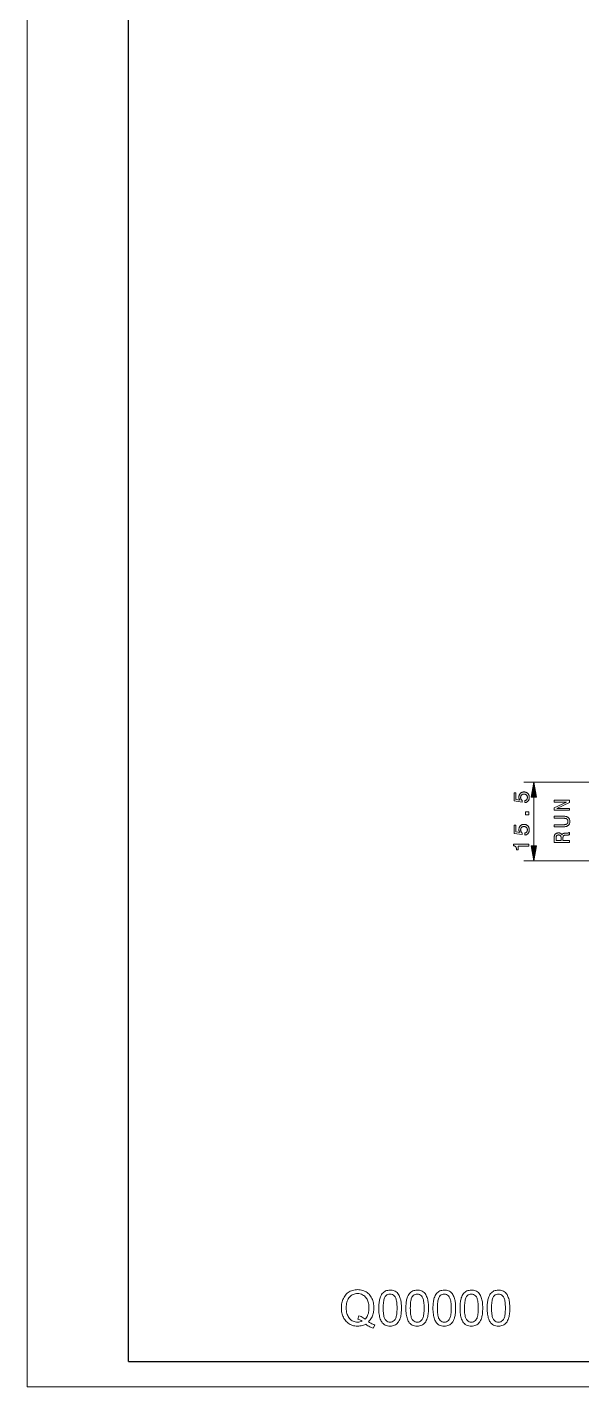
# Model space of a CAD drawing. Extents: x 0 to 297, y 0 to 420.
# Drawn here: x 0 to 109.5, y 0 to 268.2 of the extents above; entities that cross this region are included whole.
import ezdxf

# ---------------------------------------------------------------- set-up
doc = ezdxf.new("R2010")
doc.units = 0

msp = doc.modelspace()

# ---------------------------------------------------------------- linework, layer by layer
at = {"color": 7, "lineweight": 13}
for p, q in [((0, 0), (0, 420)), ((145.6, 119.26), (98.02, 119.26)), ((145.6, 103.76), (98.02, 103.76)), ((0, 0), (297, 0))]:
    msp.add_line(p, q, dxfattribs=at)
at = {"color": 7, "lineweight": 30}
for q in [(20, 415), (292, 5)]:
    msp.add_line((20, 5), q, dxfattribs=at)
at = {"color": 7, "lineweight": 13, "ltscale": 0.239779}
msp.add_line((100.02, 106.71), (100.02, 116.3), dxfattribs=at)
at = {"color": 7, "lineweight": 13}
for points in [[(100.54, 116.3), (100.02, 119.26), (99.5, 116.3)], [(98.24, 115.24), (98.24, 115.64), (98.28, 115.65), (98.33, 115.66), (98.37, 115.67), (98.41, 115.69), (98.45, 115.71), (98.48, 115.73), (98.52, 115.75), (98.55, 115.78), (98.58, 115.81), (98.6, 115.84), (98.63, 115.87), (98.65, 115.9), (98.67, 115.94), (98.69, 115.98), (98.7, 116.02), (98.72, 116.06), (98.72, 116.1), (98.73, 116.15), (98.74, 116.19), (98.74, 116.24), (98.73, 116.3), (98.73, 116.36), (98.72, 116.41), (98.71, 116.46), (98.69, 116.51), (98.67, 116.56), (98.65, 116.61), (98.62, 116.65), (98.59, 116.69), (98.55, 116.73), (98.52, 116.76), (98.48, 116.79), (98.43, 116.82), (98.39, 116.84), (98.34, 116.86), (98.29, 116.88), (98.24, 116.89), (98.19, 116.9), (98.13, 116.91), (98.07, 116.91), (98.01, 116.91), (97.95, 116.9), (97.9, 116.89), (97.85, 116.88), (97.8, 116.87), (97.75, 116.85), (97.7, 116.82), (97.66, 116.79), (97.62, 116.76), (97.58, 116.73), (97.55, 116.69), (97.52, 116.65), (97.49, 116.61), (97.47, 116.56), (97.45, 116.52), (97.43, 116.47), (97.42, 116.41), (97.41, 116.36), (97.4, 116.3), (97.4, 116.24), (97.4, 116.21), (97.4, 116.17), (97.41, 116.14), (97.41, 116.11), (97.42, 116.08), (97.43, 116.04), (97.44, 116.01), (97.45, 115.98), (97.46, 115.95), (97.47, 115.92), (97.49, 115.89), (97.5, 115.87), (97.52, 115.84), (97.54, 115.81), (97.56, 115.79), (97.58, 115.76), (97.6, 115.74), (97.63, 115.72), (97.65, 115.69), (97.68, 115.67), (97.68, 115.33), (96.09, 115.56), (96.09, 117.17), (96.44, 117.17), (96.44, 115.85), (97.25, 115.73), (97.23, 115.75), (97.21, 115.78), (97.2, 115.8), (97.18, 115.82), (97.17, 115.85), (97.15, 115.88), (97.14, 115.9), (97.13, 115.93), (97.12, 115.96), (97.11, 115.99), (97.1, 116.02), (97.09, 116.05), (97.08, 116.08), (97.07, 116.11), (97.07, 116.14), (97.06, 116.17), (97.06, 116.2), (97.06, 116.24), (97.06, 116.27), (97.06, 116.31), (97.06, 116.4), (97.07, 116.48), (97.08, 116.57), (97.1, 116.65), (97.12, 116.72), (97.15, 116.79), (97.19, 116.86), (97.23, 116.93), (97.28, 116.99), (97.33, 117.05), (97.39, 117.1), (97.45, 117.15), (97.51, 117.19), (97.58, 117.23), (97.65, 117.26), (97.72, 117.29), (97.8, 117.3), (97.88, 117.32), (97.96, 117.33), (98.05, 117.33), (98.14, 117.33), (98.23, 117.32), (98.32, 117.3), (98.4, 117.28), (98.48, 117.26), (98.55, 117.22), (98.62, 117.18), (98.69, 117.14), (98.75, 117.09), (98.81, 117.03), (98.87, 116.97), (98.92, 116.91), (98.96, 116.84), (99, 116.76), (99.03, 116.69), (99.06, 116.61), (99.08, 116.53), (99.1, 116.44), (99.1, 116.35), (99.11, 116.26), (99.11, 116.17), (99.1, 116.09), (99.09, 116.01), (99.07, 115.94), (99.05, 115.87), (99.02, 115.8), (98.99, 115.73), (98.95, 115.67), (98.91, 115.61), (98.87, 115.55), (98.82, 115.5), (98.77, 115.45), (98.71, 115.41), (98.65, 115.37), (98.59, 115.33), (98.53, 115.31), (98.46, 115.28), (98.39, 115.26), (98.32, 115.25)], [(107.02, 113.73), (104.03, 113.73), (104.03, 114.2), (106.48, 115.33), (104.03, 115.33), (104.03, 115.7), (107.02, 115.7), (107.02, 115.23), (104.57, 114.09), (107.02, 114.09)], [(99.02, 112.81), (98.38, 112.81), (98.38, 113.41), (99.02, 113.41)], [(98.24, 108.84), (98.24, 109.25), (98.28, 109.25), (98.33, 109.26), (98.37, 109.28), (98.41, 109.29), (98.45, 109.31), (98.48, 109.33), (98.52, 109.36), (98.55, 109.38), (98.58, 109.41), (98.6, 109.44), (98.63, 109.47), (98.65, 109.51), (98.67, 109.54), (98.69, 109.58), (98.7, 109.62), (98.72, 109.66), (98.72, 109.71), (98.73, 109.75), (98.74, 109.8), (98.74, 109.85), (98.73, 109.91), (98.73, 109.96), (98.72, 110.02), (98.71, 110.07), (98.69, 110.12), (98.67, 110.17), (98.65, 110.21), (98.62, 110.25), (98.59, 110.29), (98.55, 110.33), (98.52, 110.37), (98.48, 110.4), (98.43, 110.42), (98.39, 110.45), (98.34, 110.47), (98.29, 110.49), (98.24, 110.5), (98.19, 110.51), (98.13, 110.51), (98.07, 110.51), (98.01, 110.51), (97.95, 110.51), (97.9, 110.5), (97.85, 110.49), (97.8, 110.47), (97.75, 110.45), (97.7, 110.43), (97.66, 110.4), (97.62, 110.37), (97.58, 110.33), (97.55, 110.3), (97.52, 110.26), (97.49, 110.21), (97.47, 110.17), (97.45, 110.12), (97.43, 110.07), (97.42, 110.02), (97.41, 109.96), (97.4, 109.91), (97.4, 109.85), (97.4, 109.81), (97.4, 109.78), (97.41, 109.74), (97.41, 109.71), (97.42, 109.68), (97.43, 109.65), (97.44, 109.62), (97.45, 109.59), (97.46, 109.56), (97.47, 109.53), (97.49, 109.5), (97.5, 109.47), (97.52, 109.44), (97.54, 109.42), (97.56, 109.39), (97.58, 109.37), (97.6, 109.34), (97.63, 109.32), (97.65, 109.3), (97.68, 109.27), (97.68, 108.93), (96.09, 109.17), (96.09, 110.77), (96.44, 110.77), (96.44, 109.46), (97.25, 109.34), (97.23, 109.36), (97.21, 109.38), (97.2, 109.4), (97.18, 109.43), (97.17, 109.45), (97.15, 109.48), (97.14, 109.51), (97.13, 109.53), (97.12, 109.56), (97.11, 109.59), (97.1, 109.62), (97.09, 109.65), (97.08, 109.68), (97.07, 109.71), (97.07, 109.74), (97.06, 109.78), (97.06, 109.81), (97.06, 109.84), (97.06, 109.88), (97.06, 109.91), (97.06, 110), (97.07, 110.09), (97.08, 110.17), (97.1, 110.25), (97.12, 110.33), (97.15, 110.4), (97.19, 110.47), (97.23, 110.53), (97.28, 110.59), (97.33, 110.65), (97.39, 110.71), (97.45, 110.75), (97.51, 110.8), (97.58, 110.83), (97.65, 110.86), (97.72, 110.89), (97.8, 110.91), (97.88, 110.92), (97.96, 110.93), (98.05, 110.93), (98.14, 110.93), (98.23, 110.92), (98.32, 110.91), (98.4, 110.89), (98.48, 110.86), (98.55, 110.83), (98.62, 110.79), (98.69, 110.74), (98.75, 110.69), (98.81, 110.64), (98.87, 110.57), (98.92, 110.51), (98.96, 110.44), (99, 110.37), (99.03, 110.29), (99.06, 110.21), (99.08, 110.13), (99.1, 110.04), (99.1, 109.95), (99.11, 109.86), (99.11, 109.78), (99.1, 109.7), (99.09, 109.62), (99.07, 109.54), (99.05, 109.47), (99.02, 109.4), (98.99, 109.34), (98.95, 109.27), (98.91, 109.21), (98.87, 109.16), (98.82, 109.1), (98.77, 109.05), (98.71, 109.01), (98.65, 108.97), (98.59, 108.94), (98.53, 108.91), (98.46, 108.89), (98.39, 108.87), (98.32, 108.85)], [(105.88, 110.48), (104.03, 110.48), (104.03, 110.88), (105.9, 110.88), (105.99, 110.88), (106.07, 110.88), (106.14, 110.89), (106.21, 110.9), (106.27, 110.92), (106.34, 110.93), (106.39, 110.96), (106.44, 110.98), (106.49, 111.01), (106.54, 111.03), (106.57, 111.07), (106.61, 111.1), (106.64, 111.14), (106.67, 111.19), (106.69, 111.23), (106.71, 111.28), (106.72, 111.33), (106.73, 111.39), (106.74, 111.45), (106.74, 111.51), (106.74, 111.58), (106.73, 111.63), (106.72, 111.69), (106.71, 111.74), (106.69, 111.79), (106.67, 111.84), (106.64, 111.88), (106.61, 111.92), (106.57, 111.95), (106.53, 111.99), (106.49, 112.02), (106.44, 112.04), (106.39, 112.07), (106.33, 112.09), (106.27, 112.1), (106.21, 112.12), (106.14, 112.13), (106.06, 112.14), (105.99, 112.14), (105.9, 112.14), (104.03, 112.14), (104.03, 112.55), (105.88, 112.55), (106, 112.54), (106.12, 112.54), (106.23, 112.52), (106.33, 112.51), (106.42, 112.48), (106.51, 112.46), (106.6, 112.42), (106.67, 112.38), (106.74, 112.34), (106.8, 112.29), (106.86, 112.24), (106.91, 112.18), (106.96, 112.12), (107, 112.05), (107.03, 111.97), (107.06, 111.89), (107.08, 111.8), (107.09, 111.71), (107.1, 111.62), (107.1, 111.51), (107.1, 111.41), (107.09, 111.31), (107.08, 111.22), (107.06, 111.14), (107.03, 111.06), (107, 110.98), (106.96, 110.91), (106.91, 110.85), (106.86, 110.79), (106.8, 110.74), (106.74, 110.69), (106.67, 110.64), (106.6, 110.61), (106.51, 110.57), (106.42, 110.55), (106.33, 110.52), (106.23, 110.51), (106.12, 110.49), (106, 110.48)], [(107.02, 107.35), (104.03, 107.35), (104.03, 108.36), (104.03, 108.44), (104.03, 108.52), (104.05, 108.6), (104.06, 108.68), (104.08, 108.75), (104.1, 108.81), (104.13, 108.87), (104.17, 108.93), (104.2, 108.98), (104.24, 109.03), (104.29, 109.07), (104.34, 109.11), (104.39, 109.15), (104.45, 109.18), (104.51, 109.2), (104.58, 109.22), (104.65, 109.24), (104.72, 109.25), (104.8, 109.26), (104.88, 109.26), (104.93, 109.26), (104.97, 109.26), (105.02, 109.25), (105.06, 109.25), (105.11, 109.24), (105.15, 109.23), (105.19, 109.21), (105.23, 109.2), (105.26, 109.18), (105.3, 109.16), (105.33, 109.14), (105.36, 109.12), (105.39, 109.09), (105.42, 109.07), (105.45, 109.04), (105.47, 109.01), (105.5, 108.97), (105.52, 108.94), (105.54, 108.9), (105.56, 108.87), (105.57, 108.9), (105.58, 108.93), (105.59, 108.96), (105.61, 108.98), (105.62, 109.01), (105.64, 109.03), (105.66, 109.05), (105.68, 109.07), (105.7, 109.09), (105.72, 109.1), (105.74, 109.12), (105.77, 109.13), (105.8, 109.14), (105.83, 109.15), (105.87, 109.16), (105.91, 109.17), (105.96, 109.18), (106, 109.18), (106.05, 109.19), (106.11, 109.19), (106.6, 109.22), (106.63, 109.23), (106.66, 109.23), (106.68, 109.23), (106.71, 109.24), (106.73, 109.24), (106.75, 109.24), (106.78, 109.25), (106.79, 109.25), (106.81, 109.26), (106.83, 109.26), (106.84, 109.27), (106.86, 109.28), (106.87, 109.28), (106.88, 109.29), (106.89, 109.3), (106.9, 109.31), (106.91, 109.32), (106.92, 109.33), (106.93, 109.34), (106.94, 109.36), (107.02, 109.36), (107.02, 108.9), (107.01, 108.9), (107, 108.89), (106.99, 108.89), (106.97, 108.88), (106.96, 108.88), (106.95, 108.87), (106.93, 108.87), (106.91, 108.86), (106.89, 108.86), (106.88, 108.85), (106.86, 108.85), (106.83, 108.85), (106.81, 108.84), (106.79, 108.84), (106.76, 108.84), (106.74, 108.84), (106.71, 108.83), (106.68, 108.83), (106.65, 108.83), (106.61, 108.83), (106.23, 108.8), (106.17, 108.8), (106.12, 108.79), (106.07, 108.79), (106.02, 108.78), (105.98, 108.77), (105.95, 108.75), (105.92, 108.74), (105.89, 108.72), (105.86, 108.7), (105.84, 108.68), (105.83, 108.66), (105.81, 108.63), (105.8, 108.59), (105.79, 108.55), (105.78, 108.5), (105.77, 108.45), (105.76, 108.39), (105.76, 108.32), (105.76, 108.25), (105.76, 108.17), (105.76, 107.75), (107.02, 107.75)], [(104.39, 108.24), (104.39, 107.75), (105.39, 107.75), (105.39, 108.22), (105.39, 108.28), (105.38, 108.35), (105.38, 108.41), (105.37, 108.46), (105.36, 108.51), (105.35, 108.56), (105.33, 108.6), (105.32, 108.64), (105.3, 108.68), (105.27, 108.71), (105.25, 108.73), (105.22, 108.76), (105.19, 108.78), (105.16, 108.8), (105.12, 108.81), (105.08, 108.82), (105.04, 108.83), (104.99, 108.84), (104.94, 108.85), (104.89, 108.85), (104.84, 108.85), (104.79, 108.84), (104.74, 108.83), (104.7, 108.82), (104.66, 108.81), (104.62, 108.8), (104.59, 108.78), (104.56, 108.76), (104.53, 108.74), (104.51, 108.71), (104.49, 108.68), (104.47, 108.65), (104.45, 108.61), (104.43, 108.57), (104.42, 108.52), (104.41, 108.48), (104.4, 108.42), (104.4, 108.37), (104.39, 108.31)], [(99.02, 106.64), (96.89, 106.64), (96.89, 105.94), (96.58, 105.94), (96.58, 106.01), (96.57, 106.09), (96.57, 106.15), (96.56, 106.22), (96.54, 106.28), (96.53, 106.33), (96.51, 106.38), (96.49, 106.43), (96.47, 106.47), (96.44, 106.51), (96.41, 106.55), (96.38, 106.58), (96.34, 106.61), (96.3, 106.64), (96.26, 106.66), (96.22, 106.68), (96.17, 106.7), (96.12, 106.72), (96.06, 106.73), (96, 106.74), (96, 107.03), (99.02, 107.03)], [(99.5, 106.71), (100.02, 103.76), (100.54, 106.71)], [(67.36, 12.83), (67.59, 12.69), (67.81, 12.57), (68.02, 12.45), (68.23, 12.35), (68.43, 12.27), (68.62, 12.19), (68.29, 11.55), (68.08, 11.63), (67.87, 11.72), (67.66, 11.82), (67.45, 11.93), (67.23, 12.05), (67.02, 12.18), (66.82, 12.33), (66.6, 12.23), (66.38, 12.16), (66.15, 12.09), (65.92, 12.04), (65.68, 12), (65.43, 11.98), (65.18, 11.98), (64.93, 11.98), (64.68, 12.01), (64.44, 12.06), (64.2, 12.12), (63.98, 12.21), (63.76, 12.31), (63.54, 12.43), (63.34, 12.57), (63.15, 12.72), (62.97, 12.89), (62.81, 13.07), (62.67, 13.27), (62.53, 13.48), (62.41, 13.71), (62.32, 13.92), (62.24, 14.14), (62.17, 14.36), (62.11, 14.59), (62.07, 14.82), (62.04, 15.07), (62.02, 15.31), (62.01, 15.57), (62.02, 15.82), (62.04, 16.07), (62.07, 16.32), (62.11, 16.55), (62.17, 16.78), (62.24, 17.01), (62.32, 17.23), (62.42, 17.44), (62.54, 17.68), (62.67, 17.89), (62.82, 18.09), (62.99, 18.28), (63.16, 18.44), (63.36, 18.59), (63.56, 18.73), (63.78, 18.85), (64, 18.94), (64.23, 19.03), (64.47, 19.09), (64.71, 19.13), (64.97, 19.16), (65.23, 19.17), (65.49, 19.16), (65.74, 19.13), (65.99, 19.09), (66.23, 19.02), (66.46, 18.94), (66.68, 18.83), (66.9, 18.71), (67.11, 18.57), (67.3, 18.42), (67.48, 18.25), (67.64, 18.07), (67.79, 17.87), (67.92, 17.66), (68.04, 17.43), (68.13, 17.22), (68.21, 17), (68.28, 16.78), (68.33, 16.55), (68.37, 16.32), (68.41, 16.07), (68.42, 15.83), (68.43, 15.57), (68.42, 15.33), (68.41, 15.09), (68.38, 14.86), (68.34, 14.64), (68.29, 14.43), (68.24, 14.22), (68.16, 14.02), (68.07, 13.8), (67.96, 13.59), (67.83, 13.38), (67.69, 13.19), (67.53, 13)], [(69.4, 15.52), (69.41, 15.79), (69.41, 16.05), (69.43, 16.29), (69.45, 16.53), (69.48, 16.75), (69.51, 16.96), (69.55, 17.16), (69.6, 17.35), (69.65, 17.53), (69.74, 17.78), (69.85, 18), (69.96, 18.21), (70.09, 18.39), (70.24, 18.55), (70.4, 18.69), (70.57, 18.81), (70.75, 18.9), (70.95, 18.98), (71.17, 19.03), (71.4, 19.06), (71.64, 19.07), (71.85, 19.06), (72.06, 19.04), (72.26, 18.99), (72.45, 18.93), (72.63, 18.85), (72.84, 18.72), (73.02, 18.57), (73.18, 18.4), (73.32, 18.2), (73.41, 18.02), (73.5, 17.83), (73.58, 17.62), (73.65, 17.4), (73.72, 17.16), (73.76, 16.98), (73.8, 16.78), (73.82, 16.56), (73.85, 16.33), (73.86, 16.08), (73.87, 15.81), (73.87, 15.52), (73.87, 15.25), (73.86, 15), (73.85, 14.76), (73.83, 14.52), (73.8, 14.3), (73.76, 14.09), (73.72, 13.89), (73.68, 13.7), (73.63, 13.52), (73.54, 13.27), (73.43, 13.05), (73.32, 12.84), (73.19, 12.66), (73.04, 12.5), (72.89, 12.36), (72.71, 12.24), (72.53, 12.15), (72.33, 12.07), (72.11, 12.02), (71.88, 11.99), (71.64, 11.98), (71.36, 11.99), (71.11, 12.03), (70.87, 12.1), (70.64, 12.19), (70.44, 12.32), (70.25, 12.47), (70.08, 12.65), (69.97, 12.81), (69.87, 12.98), (69.78, 13.17), (69.7, 13.37), (69.63, 13.59), (69.57, 13.82), (69.52, 14.07), (69.48, 14.33), (69.44, 14.61), (69.42, 14.9), (69.41, 15.2)], [(74.75, 15.52), (74.75, 15.79), (74.76, 16.05), (74.78, 16.29), (74.8, 16.53), (74.83, 16.75), (74.86, 16.96), (74.9, 17.16), (74.95, 17.35), (75, 17.53), (75.09, 17.78), (75.19, 18), (75.31, 18.21), (75.44, 18.39), (75.59, 18.55), (75.74, 18.69), (75.92, 18.81), (76.1, 18.9), (76.3, 18.98), (76.51, 19.03), (76.74, 19.06), (76.99, 19.07), (77.2, 19.06), (77.41, 19.04), (77.61, 18.99), (77.8, 18.93), (77.98, 18.85), (78.19, 18.72), (78.37, 18.57), (78.53, 18.4), (78.67, 18.2), (78.76, 18.02), (78.85, 17.83), (78.93, 17.62), (79, 17.4), (79.07, 17.16), (79.11, 16.98), (79.14, 16.78), (79.17, 16.56), (79.19, 16.33), (79.21, 16.08), (79.22, 15.81), (79.22, 15.52), (79.22, 15.25), (79.21, 15), (79.19, 14.76), (79.17, 14.52), (79.15, 14.3), (79.11, 14.09), (79.07, 13.89), (79.03, 13.7), (78.97, 13.52), (78.88, 13.27), (78.78, 13.05), (78.66, 12.84), (78.53, 12.66), (78.39, 12.5), (78.23, 12.36), (78.06, 12.24), (77.87, 12.15), (77.67, 12.07), (77.46, 12.02), (77.23, 11.99), (76.99, 11.98), (76.71, 11.99), (76.45, 12.03), (76.21, 12.1), (75.99, 12.19), (75.79, 12.32), (75.6, 12.47), (75.43, 12.65), (75.32, 12.81), (75.22, 12.98), (75.13, 13.17), (75.05, 13.37), (74.98, 13.59), (74.92, 13.82), (74.87, 14.07), (74.82, 14.33), (74.79, 14.61), (74.77, 14.9), (74.75, 15.2)], [(80.1, 15.52), (80.1, 15.79), (80.11, 16.05), (80.12, 16.29), (80.15, 16.53), (80.17, 16.75), (80.21, 16.96), (80.25, 17.16), (80.29, 17.35), (80.35, 17.53), (80.44, 17.78), (80.54, 18), (80.66, 18.21), (80.79, 18.39), (80.93, 18.55), (81.09, 18.69), (81.26, 18.81), (81.45, 18.9), (81.65, 18.98), (81.86, 19.03), (82.09, 19.06), (82.33, 19.07), (82.55, 19.06), (82.76, 19.04), (82.95, 18.99), (83.14, 18.93), (83.33, 18.85), (83.53, 18.72), (83.72, 18.57), (83.88, 18.4), (84.01, 18.2), (84.11, 18.02), (84.2, 17.83), (84.28, 17.62), (84.35, 17.4), (84.41, 17.16), (84.46, 16.98), (84.49, 16.78), (84.52, 16.56), (84.54, 16.33), (84.56, 16.08), (84.57, 15.81), (84.57, 15.52), (84.57, 15.25), (84.56, 15), (84.54, 14.76), (84.52, 14.52), (84.49, 14.3), (84.46, 14.09), (84.42, 13.89), (84.37, 13.7), (84.32, 13.52), (84.23, 13.27), (84.13, 13.05), (84.01, 12.84), (83.88, 12.66), (83.74, 12.5), (83.58, 12.36), (83.41, 12.24), (83.22, 12.15), (83.02, 12.07), (82.81, 12.02), (82.58, 11.99), (82.33, 11.98), (82.06, 11.99), (81.8, 12.03), (81.56, 12.1), (81.34, 12.19), (81.13, 12.32), (80.95, 12.47), (80.78, 12.65), (80.67, 12.81), (80.57, 12.98), (80.48, 13.17), (80.4, 13.37), (80.33, 13.59), (80.27, 13.82), (80.21, 14.07), (80.17, 14.33), (80.14, 14.61), (80.12, 14.9), (80.1, 15.2)], [(85.44, 15.52), (85.45, 15.79), (85.46, 16.05), (85.47, 16.29), (85.49, 16.53), (85.52, 16.75), (85.56, 16.96), (85.6, 17.16), (85.64, 17.35), (85.69, 17.53), (85.78, 17.78), (85.89, 18), (86.01, 18.21), (86.14, 18.39), (86.28, 18.55), (86.44, 18.69), (86.61, 18.81), (86.8, 18.9), (86.99, 18.98), (87.21, 19.03), (87.44, 19.06), (87.68, 19.07), (87.9, 19.06), (88.1, 19.04), (88.3, 18.99), (88.49, 18.93), (88.67, 18.85), (88.88, 18.72), (89.07, 18.57), (89.23, 18.4), (89.36, 18.2), (89.46, 18.02), (89.54, 17.83), (89.62, 17.62), (89.7, 17.4), (89.76, 17.16), (89.8, 16.98), (89.84, 16.78), (89.87, 16.56), (89.89, 16.33), (89.9, 16.08), (89.91, 15.81), (89.92, 15.52), (89.91, 15.25), (89.9, 15), (89.89, 14.76), (89.87, 14.52), (89.84, 14.3), (89.81, 14.09), (89.77, 13.89), (89.72, 13.7), (89.67, 13.52), (89.58, 13.27), (89.48, 13.05), (89.36, 12.84), (89.23, 12.66), (89.08, 12.5), (88.93, 12.36), (88.76, 12.24), (88.57, 12.15), (88.37, 12.07), (88.15, 12.02), (87.92, 11.99), (87.68, 11.98), (87.41, 11.99), (87.15, 12.03), (86.91, 12.1), (86.69, 12.19), (86.48, 12.32), (86.29, 12.47), (86.12, 12.65), (86.01, 12.81), (85.92, 12.98), (85.83, 13.17), (85.75, 13.37), (85.67, 13.59), (85.61, 13.82), (85.56, 14.07), (85.52, 14.33), (85.49, 14.61), (85.46, 14.9), (85.45, 15.2)], [(90.79, 15.52), (90.79, 15.79), (90.8, 16.05), (90.82, 16.29), (90.84, 16.53), (90.87, 16.75), (90.9, 16.96), (90.94, 17.16), (90.99, 17.35), (91.04, 17.53), (91.13, 17.78), (91.24, 18), (91.35, 18.21), (91.48, 18.39), (91.63, 18.55), (91.79, 18.69), (91.96, 18.81), (92.14, 18.9), (92.34, 18.98), (92.56, 19.03), (92.78, 19.06), (93.03, 19.07), (93.24, 19.06), (93.45, 19.04), (93.65, 18.99), (93.84, 18.93), (94.02, 18.85), (94.23, 18.72), (94.41, 18.57), (94.57, 18.4), (94.71, 18.2), (94.8, 18.02), (94.89, 17.83), (94.97, 17.62), (95.04, 17.4), (95.11, 17.16), (95.15, 16.98), (95.18, 16.78), (95.21, 16.56), (95.23, 16.33), (95.25, 16.08), (95.26, 15.81), (95.26, 15.52), (95.26, 15.25), (95.25, 15), (95.24, 14.76), (95.21, 14.52), (95.19, 14.3), (95.15, 14.09), (95.11, 13.89), (95.07, 13.7), (95.02, 13.52), (94.93, 13.27), (94.82, 13.05), (94.71, 12.84), (94.58, 12.66), (94.43, 12.5), (94.27, 12.36), (94.1, 12.24), (93.92, 12.15), (93.72, 12.07), (93.5, 12.02), (93.27, 11.99), (93.03, 11.98), (92.75, 11.99), (92.5, 12.03), (92.26, 12.1), (92.03, 12.19), (91.83, 12.32), (91.64, 12.47), (91.47, 12.65), (91.36, 12.81), (91.26, 12.98), (91.17, 13.17), (91.09, 13.37), (91.02, 13.59), (90.96, 13.82), (90.91, 14.07), (90.87, 14.33), (90.83, 14.61), (90.81, 14.9), (90.8, 15.2)], [(65.46, 14.01), (65.7, 13.93), (65.93, 13.84), (66.14, 13.73), (66.34, 13.61), (66.53, 13.49), (66.7, 13.34), (66.84, 13.5), (66.97, 13.67), (67.08, 13.86), (67.18, 14.06), (67.27, 14.27), (67.34, 14.5), (67.39, 14.75), (67.43, 15.01), (67.45, 15.29), (67.46, 15.58), (67.45, 15.81), (67.44, 16.04), (67.41, 16.26), (67.37, 16.48), (67.32, 16.68), (67.26, 16.87), (67.19, 17.06), (67.09, 17.26), (66.98, 17.45), (66.85, 17.62), (66.72, 17.78), (66.56, 17.92), (66.4, 18.04), (66.18, 18.17), (65.96, 18.27), (65.73, 18.34), (65.48, 18.38), (65.23, 18.39), (64.99, 18.38), (64.77, 18.35), (64.55, 18.29), (64.34, 18.22), (64.15, 18.12), (63.96, 17.99), (63.79, 17.85), (63.62, 17.68), (63.49, 17.52), (63.37, 17.34), (63.27, 17.14), (63.18, 16.92), (63.11, 16.68), (63.06, 16.43), (63.02, 16.16), (62.99, 15.88), (62.99, 15.57), (62.99, 15.28), (63.02, 15), (63.06, 14.73), (63.11, 14.49), (63.18, 14.25), (63.27, 14.04), (63.37, 13.84), (63.48, 13.65), (63.62, 13.48), (63.78, 13.31), (63.96, 13.16), (64.14, 13.04), (64.34, 12.94), (64.54, 12.86), (64.76, 12.8), (64.99, 12.76), (65.23, 12.75), (65.46, 12.76), (65.68, 12.8), (65.9, 12.86), (66.11, 12.94), (65.9, 13.07), (65.69, 13.18), (65.47, 13.27), (65.25, 13.34)], [(70.28, 15.52), (70.28, 15.19), (70.29, 14.89), (70.31, 14.6), (70.34, 14.34), (70.38, 14.11), (70.42, 13.89), (70.47, 13.7), (70.53, 13.54), (70.6, 13.4), (70.67, 13.28), (70.83, 13.09), (71.01, 12.94), (71.21, 12.84), (71.42, 12.77), (71.64, 12.75), (71.86, 12.77), (72.07, 12.84), (72.26, 12.94), (72.44, 13.09), (72.61, 13.28), (72.68, 13.4), (72.75, 13.54), (72.81, 13.71), (72.86, 13.9), (72.9, 14.11), (72.94, 14.34), (72.96, 14.6), (72.98, 14.89), (73, 15.19), (73, 15.52), (73, 15.85), (72.98, 16.15), (72.97, 16.43), (72.94, 16.68), (72.9, 16.91), (72.86, 17.13), (72.81, 17.31), (72.76, 17.48), (72.69, 17.62), (72.62, 17.74), (72.46, 17.94), (72.28, 18.1), (72.08, 18.21), (71.86, 18.27), (71.63, 18.29), (71.41, 18.28), (71.2, 18.22), (71.01, 18.12), (70.84, 17.98), (70.68, 17.81), (70.61, 17.68), (70.54, 17.52), (70.48, 17.34), (70.42, 17.15), (70.38, 16.93), (70.34, 16.69), (70.31, 16.43), (70.29, 16.15), (70.28, 15.85)], [(75.62, 15.52), (75.63, 15.19), (75.64, 14.89), (75.66, 14.6), (75.69, 14.34), (75.72, 14.11), (75.77, 13.89), (75.82, 13.7), (75.88, 13.54), (75.94, 13.4), (76.02, 13.28), (76.18, 13.09), (76.36, 12.94), (76.55, 12.84), (76.76, 12.77), (76.99, 12.75), (77.21, 12.77), (77.42, 12.84), (77.61, 12.94), (77.79, 13.09), (77.95, 13.28), (78.03, 13.4), (78.1, 13.54), (78.15, 13.71), (78.21, 13.9), (78.25, 14.11), (78.28, 14.34), (78.31, 14.6), (78.33, 14.89), (78.34, 15.19), (78.35, 15.52), (78.34, 15.85), (78.33, 16.15), (78.31, 16.43), (78.29, 16.68), (78.25, 16.91), (78.21, 17.13), (78.16, 17.31), (78.1, 17.48), (78.04, 17.62), (77.97, 17.74), (77.8, 17.94), (77.63, 18.1), (77.43, 18.21), (77.21, 18.27), (76.98, 18.29), (76.75, 18.28), (76.55, 18.22), (76.36, 18.12), (76.19, 17.98), (76.03, 17.81), (75.95, 17.68), (75.88, 17.52), (75.82, 17.34), (75.77, 17.15), (75.73, 16.93), (75.69, 16.69), (75.66, 16.43), (75.64, 16.15), (75.63, 15.85)], [(80.97, 15.52), (80.98, 15.19), (80.99, 14.89), (81.01, 14.6), (81.03, 14.34), (81.07, 14.11), (81.11, 13.89), (81.16, 13.7), (81.22, 13.54), (81.29, 13.4), (81.36, 13.28), (81.53, 13.09), (81.71, 12.94), (81.9, 12.84), (82.11, 12.77), (82.33, 12.75), (82.56, 12.77), (82.76, 12.84), (82.96, 12.94), (83.14, 13.09), (83.3, 13.28), (83.38, 13.4), (83.44, 13.54), (83.5, 13.71), (83.55, 13.9), (83.6, 14.11), (83.63, 14.34), (83.66, 14.6), (83.68, 14.89), (83.69, 15.19), (83.69, 15.52), (83.69, 15.85), (83.68, 16.15), (83.66, 16.43), (83.63, 16.68), (83.6, 16.91), (83.56, 17.13), (83.51, 17.31), (83.45, 17.48), (83.39, 17.62), (83.31, 17.74), (83.15, 17.94), (82.97, 18.1), (82.77, 18.21), (82.56, 18.27), (82.32, 18.29), (82.1, 18.28), (81.9, 18.22), (81.71, 18.12), (81.53, 17.98), (81.38, 17.81), (81.3, 17.68), (81.23, 17.52), (81.17, 17.34), (81.12, 17.15), (81.07, 16.93), (81.04, 16.69), (81.01, 16.43), (80.99, 16.15), (80.98, 15.85)], [(86.32, 15.52), (86.32, 15.19), (86.33, 14.89), (86.35, 14.6), (86.38, 14.34), (86.42, 14.11), (86.46, 13.89), (86.51, 13.7), (86.57, 13.54), (86.64, 13.4), (86.71, 13.28), (86.88, 13.09), (87.05, 12.94), (87.25, 12.84), (87.46, 12.77), (87.68, 12.75), (87.9, 12.77), (88.11, 12.84), (88.3, 12.94), (88.48, 13.09), (88.65, 13.28), (88.72, 13.4), (88.79, 13.54), (88.85, 13.71), (88.9, 13.9), (88.94, 14.11), (88.98, 14.34), (89.01, 14.6), (89.03, 14.89), (89.04, 15.19), (89.04, 15.52), (89.04, 15.85), (89.03, 16.15), (89.01, 16.43), (88.98, 16.68), (88.95, 16.91), (88.9, 17.13), (88.85, 17.31), (88.8, 17.48), (88.73, 17.62), (88.66, 17.74), (88.5, 17.94), (88.32, 18.1), (88.12, 18.21), (87.91, 18.27), (87.67, 18.29), (87.45, 18.28), (87.24, 18.22), (87.05, 18.12), (86.88, 17.98), (86.73, 17.81), (86.65, 17.68), (86.58, 17.52), (86.52, 17.34), (86.47, 17.15), (86.42, 16.93), (86.38, 16.69), (86.36, 16.43), (86.34, 16.15), (86.32, 15.85)], [(91.67, 15.52), (91.67, 15.19), (91.68, 14.89), (91.7, 14.6), (91.73, 14.34), (91.76, 14.11), (91.81, 13.89), (91.86, 13.7), (91.92, 13.54), (91.98, 13.4), (92.06, 13.28), (92.22, 13.09), (92.4, 12.94), (92.6, 12.84), (92.8, 12.77), (93.03, 12.75), (93.25, 12.77), (93.46, 12.84), (93.65, 12.94), (93.83, 13.09), (94, 13.28), (94.07, 13.4), (94.14, 13.54), (94.2, 13.71), (94.25, 13.9), (94.29, 14.11), (94.33, 14.34), (94.35, 14.6), (94.37, 14.89), (94.38, 15.19), (94.39, 15.52), (94.38, 15.85), (94.37, 16.15), (94.35, 16.43), (94.33, 16.68), (94.29, 16.91), (94.25, 17.13), (94.2, 17.31), (94.14, 17.48), (94.08, 17.62), (94.01, 17.74), (93.85, 17.94), (93.67, 18.1), (93.47, 18.21), (93.25, 18.27), (93.02, 18.29), (92.8, 18.28), (92.59, 18.22), (92.4, 18.12), (92.23, 17.98), (92.07, 17.81), (92, 17.68), (91.93, 17.52), (91.87, 17.34), (91.81, 17.15), (91.77, 16.93), (91.73, 16.69), (91.7, 16.43), (91.68, 16.15), (91.67, 15.85)]]:
    msp.add_lwpolyline(points, close=True, dxfattribs=at)
for points in [[(100.54, 116.3), (100.02, 119.26), (100.54, 116.3), (99.5, 116.3)], [(99.5, 106.71), (100.02, 103.76), (99.5, 106.71), (100.54, 106.71)]]:
    msp.add_solid(points, dxfattribs=at)

doc.saveas('drawing.dxf')
